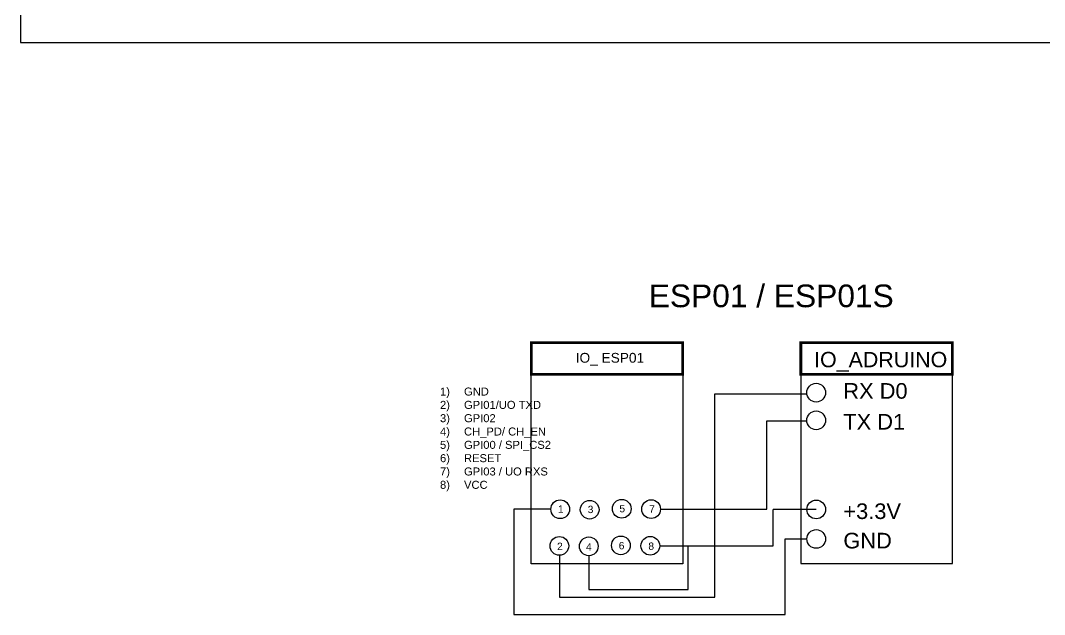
# Model space of a CAD drawing. Header units: inches. Extents: x 0 to 34.5, y -11 to 23.
# Drawn here: x 0 to 19.63, y -10.98 to 0.42 of the extents above; entities that cross this region are included whole.
import ezdxf
from ezdxf.enums import TextEntityAlignment as Align

# ---------------------------------------------------------------- set-up
doc = ezdxf.new("R2010")
doc.units = ezdxf.units.IN
doc.header["$MEASUREMENT"] = 0
doc.linetypes.add('ACAD_ISO03W100', pattern=[30, 12, -18])
doc.layers.add('COMPONETS', color=7, linetype='Continuous')
doc.layers.add('template', color=7, linetype='Continuous')
doc.styles.add('ISO Proportional', font='isocp.shx')
doc.styles.get("Standard").update_dxf_attribs({"font": 'Arial.ttf'})

# ---------------------------------------------------------------- blocks, each defined once
blk = doc.blocks.new('Title Block')
at = {"layer": 'template'}
for p, q in [((0, 23), (0, 0)), ((0, 0), (34.5, 0))]:
    blk.add_line(p, q, dxfattribs=at)
at = {"layer": 'template', "style": 'ISO Proportional', "flags": 8}
for tag, p in [('DESIGNED_BY', (19.986, 2.419)), ('CHECKED_BY', (22.655, 2.419)), ('APPROVED_BY_DATE', (24.741, 2.419)), ('FILENAME', (27.911, 2.419)), ('DATE', (29.996, 2.419)), ('SCALE', (32.498, 2.419)), ('EDITION', (31.247, 0.75)), ('SHEET', (32.498, 0.75))]:
    blk.add_attdef(tag, text='', height=0.209, dxfattribs=at).set_placement(p, align=Align.MIDDLE_LEFT)
for tag, height, p in [('TITLE', 0.417, (30.038, 1.751)), ('OWNER', 0.417, (22.707, 1.368)), ('DRAWING_NUMBER', 0.25, (28.578, 0.917))]:
    blk.add_attdef(tag, text='', height=height, dxfattribs=at).set_placement(p, align=Align.MIDDLE)
blk = doc.blocks.new('ESP01')
at = {"linetype": 'Continuous', "ltscale": 0.079}
for p, q in [((1.4431, 0.2924), (1.4431, 2.0845)), ((1.4431, 2.0845), (2.2552, 2.0845)), ((1.9036, 1.0675), (1.9036, 1.847)), ((1.9036, 1.847), (2.2546, 1.847)), ((-0.0009, 1.0665), (-0.3271, 1.0665)), ((-0.3271, 1.0665), (-0.3271, 0.1381)), ((0.9654, 1.0675), (1.9036, 1.0675)), ((2.3375, 1.0651), (1.9583, 1.0651)), ((1.9592, 0.7443), (1.9592, 1.0651)), ((0.958, 0.7443), (1.9592, 0.7443)), ((1.209, 0.3597), (1.209, 0.7443)), ((2.0645, 0.1381), (2.0645, 0.8045)), ((2.0645, 0.8045), (2.255, 0.8045)), ((0.0742, 0.6608), (0.0742, 0.2924)), ((0.3336, 0.6571), (0.3336, 0.3597)), ((0.0742, 0.2924), (1.4431, 0.2924)), ((0.3336, 0.3597), (1.209, 0.3597)), ((-0.3271, 0.1381), (2.0645, 0.1381))]:
    blk.add_line(p, q, dxfattribs=at)
at = {"linetype": 'Continuous', "const_width": 0.0245}
for points in [[(-0.1731, 2.2562), (1.1613, 2.2562), (1.1613, 2.5357), (-0.1731, 2.5357)], [(3.5369, 2.2562), (2.2024, 2.2562), (2.2024, 2.5357), (3.5369, 2.5357)]]:
    blk.add_lwpolyline(points, close=True, dxfattribs=at)
for points in [[(-0.1731, 2.2562), (1.1613, 2.2562), (1.1613, 0.5858), (-0.1731, 0.5858)], [(3.5369, 2.2562), (2.2024, 2.2562), (2.2024, 0.5893), (3.5369, 0.5893)]]:
    blk.add_lwpolyline(points, close=True)
for centre in [(2.337, 2.0951), (2.337, 1.8508), (0.0816, 1.0665), (0.341, 1.0628), (0.6235, 1.0712), (0.8829, 1.0675), (2.3375, 1.0651), (0.0742, 0.7433), (0.3336, 0.7396), (0.6161, 0.748), (0.8755, 0.7443), (2.3375, 0.8045)]:
    blk.add_circle(centre, 0.0825)
at = {"char_height": 0.1377, "attachment_point": 1}
for s, insert, width in [('RX D0', (2.5761, 2.1793), 0.996375), ('TX D1', (2.5761, 1.9072), 1.243141)]:
    blk.add_mtext(s, dxfattribs=dict(at, insert=insert, width=width))
for s, insert, char_height, attachment_point in [('\\pxi-3,l4,ql,t4;1)^IGND\\P2)^IGPI01/UO TXD\\P3)^IGPI02\\P4)^ICH_PD/ CH_EN\\P5)^IGPI00 / SPI_CS2\\P6)^IRESET\\P7)^IGPI03 / UO RXS\\P8)^IVCC', (0.0003, 2.1401), 0.070499, 3), ('+3.3V', (2.5765, 1.1184), 0.1377, 1), ('GND ', (2.5765, 0.8589), 0.1377, 1)]:
    blk.add_mtext(s, dxfattribs=dict(insert=insert, char_height=char_height, attachment_point=attachment_point))
at = {"linetype": 'Continuous', "ltscale": 0.079, "char_height": 0.0644, "attachment_point": 1}
for s, width, insert in [('1', 3.932907162141196e-16, (0.0616, 1.101)), ('3', 3.932907162141196e-16, (0.3241, 1.0973)), ('5', 3.932907162141196e-16, (0.603, 1.1046)), ('7', 3.932907162141196e-16, (0.8658, 1.1017)), ('2', 3.932907162141196e-16, (0.054, 0.7718)), ('4', 0.064408, (0.3086, 0.7665)), ('6', 3.932907162141196e-16, (0.5972, 0.7777)), ('8', 3.932907162141196e-16, (0.8585, 0.7733))]:
    blk.add_mtext_dynamic_manual_height_columns(s, width=width, gutter_width=0.322, heights=[0], dxfattribs=dict(at, insert=insert))
at = {"linetype": 'ACAD_ISO03W100', "flags": 8}
blk.add_attdef('ESP01 / ESP01S', (0.8617, 2.8488), '', height=0.2, dxfattribs=at)
at = {"linetype": 'Continuous'}
for tag, p, height in [('ESPO1', (0.2183, 2.3594), 0.0863), ('IO_ADRUINO', (2.3189, 2.3194), 0.135)]:
    blk.add_attdef(tag, p, '', height=height, dxfattribs=at)

msp = doc.modelspace()

# ---------------------------------------------------------------- block references
at = {"layer": 'COMPONETS', "linetype": 'Continuous', "ltscale": 0.079}
ref = msp.add_blockref('ESP01', (10.166, -11.28), dxfattribs=dict(at, xscale=2.175648278221071, yscale=2.175648278221071, zscale=2.175648278221071))
ref.add_attrib('ESP01 / ESP01S', 'ESP01 / ESP01S', (12.041, -5.082), dxfattribs={"layer": '0', "linetype": 'ACAD_ISO03W100', "height": 0.43513})
ref.add_attrib('ESPO1', 'IO_ ESP01', (10.641, -6.147), dxfattribs={"layer": '0', "linetype": 'Continuous', "height": 0.1877})
ref.add_attrib('IO_ADRUINO', 'IO_ADRUINO', (15.211, -6.234), dxfattribs={"layer": '0', "linetype": 'Continuous', "height": 0.2937})
at = {"layer": 'template', "linetype": 'Continuous', "ltscale": 0.079}
msp.add_blockref('Title Block', (-0.004, -0.005), dxfattribs=at)

doc.saveas('drawing.dxf')
